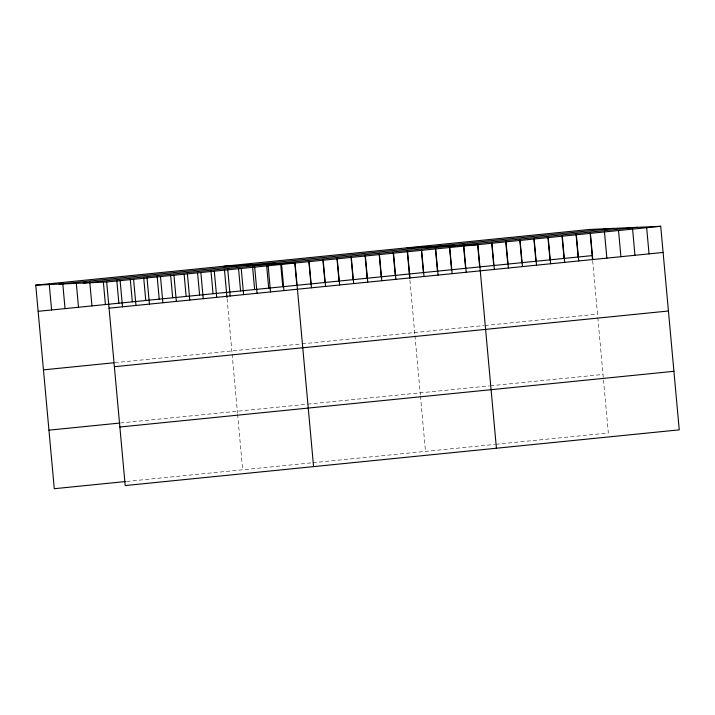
<?xml version="1.0" encoding="UTF-8"?>
<svg xmlns="http://www.w3.org/2000/svg" width="715" height="715" viewBox="0 0 715 715"><rect width="100%" height="100%" fill="white"/><g stroke="black" fill="none" stroke-linecap="round" stroke-linejoin="round"><path stroke-width="0.54" stroke-dasharray="3.58 2.68" d="M114.874 362.675L301.078 343.951M302.159 343.844L483.912 325.566M484.993 325.459L597.508 314.144M120.361 422.985L306.565 404.27M307.647 404.154L489.4 385.886M490.481 385.769L603.004 374.463M126.725 481.427L311.892 462.811M312.973 462.694L494.735 444.426M495.817 444.31L608.331 433.004L597.803 317.38M592.663 260.832L597.704 316.298M409.918 280.262L414.87 334.683M414.968 335.764L420.357 394.939M420.447 395.985L425.488 451.388M227.084 298.647L232.035 353.067M232.134 354.148L237.514 413.324M237.612 414.36L242.653 469.764"/><path stroke-width="1.07" d="M35.75 285.151L589.803 229.444L660.723 226.289L679.25 429.849L125.197 485.556L106.669 281.996L35.75 285.151L54.277 488.711L125.697 481.526M59.157 284.114L613.211 228.398M83.271 283.042L637.324 227.334M106.669 281.996L660.723 226.289M38.127 311.32L592.181 255.604M109.055 308.165L663.109 252.458M43.463 369.861L113.846 362.782M114.382 366.706L668.436 310.998M48.951 430.171L119.334 423.092M119.87 427.016L673.923 371.308M406.969 247.828L477.888 244.673L496.416 448.233M224.126 266.212L295.054 263.057L313.572 466.618M646.664 227.701L649.041 253.87M632.596 229.122L634.974 255.282M618.529 230.534L620.915 256.694M604.47 231.946L606.847 258.115M590.402 233.358L592.78 259.527M590.098 232.715L592.565 259.786M576.335 234.779L578.721 260.939M576.04 234.127L578.122 257.025M562.276 236.191L564.653 262.351M561.972 235.539L564.055 258.437M548.208 237.603L550.595 263.772M547.904 236.951L549.987 259.849M534.141 239.016L536.527 265.185M533.846 238.372L535.928 261.261M520.082 240.428L522.459 266.597M519.778 239.784L521.861 262.682M506.014 241.849L508.401 268.009M505.711 241.196L507.802 264.094M491.956 243.261L494.333 269.43M491.652 242.608L493.734 265.506M477.584 244.03L479.667 266.918M463.821 246.085L466.207 272.254M463.517 245.442L465.608 268.331M449.762 247.506L452.139 273.666M449.458 246.854L451.54 269.752M435.694 248.918L438.072 275.078M435.39 248.266L437.473 271.164M421.627 250.33L424.013 276.499M421.332 249.687L423.414 272.576M407.568 251.743L409.945 277.912M407.264 251.099L409.731 278.171M393.5 253.164L395.878 279.324M393.196 252.511L395.279 275.409M379.433 254.576L381.819 280.736M379.138 253.923L381.22 276.821M365.374 255.988L367.751 282.157M365.07 255.335L367.153 278.233M351.306 257.4L353.693 283.569M351.002 256.756L353.085 279.645M337.239 258.812L339.625 284.981M336.944 258.169L339.026 281.067M323.18 260.233L325.557 286.393M322.876 259.581L324.959 282.479M309.112 261.645L311.499 287.814M308.808 260.993L310.9 283.891M294.75 262.414L296.832 285.303M281.594 264.416L283.971 290.576M280.682 263.826L282.765 286.715M268.143 265.766L270.52 291.935M266.615 265.238L268.706 288.136M254.683 267.115L257.06 293.284M252.556 266.65L254.638 289.548M241.223 268.474L243.609 294.634M238.488 268.062L240.571 290.96M227.772 269.823L230.15 295.992M224.43 269.483L226.986 297.601M214.312 271.173L216.699 297.342M210.97 270.833L213.052 293.731M200.861 272.531L203.239 298.691M197.617 273.273L199.601 295.081M187.402 273.881L189.788 300.05M184.157 274.632L186.141 296.439M173.951 275.239L176.328 301.399M170.599 274.891L172.69 297.789M160.491 276.589L162.877 302.758M157.148 276.249L159.231 299.138M147.04 277.938L149.417 304.107M143.688 277.599L145.78 300.497M133.58 279.297L135.966 305.457M130.237 278.948L132.32 301.846M120.129 280.646L122.506 306.815M116.777 280.307L118.869 303.196M103.326 281.656L105.409 304.554M89.768 281.925L91.958 305.904M76.317 283.274L78.498 307.262M62.759 283.533L65.038 308.612M49.21 283.801L51.587 309.961"/></g></svg>
